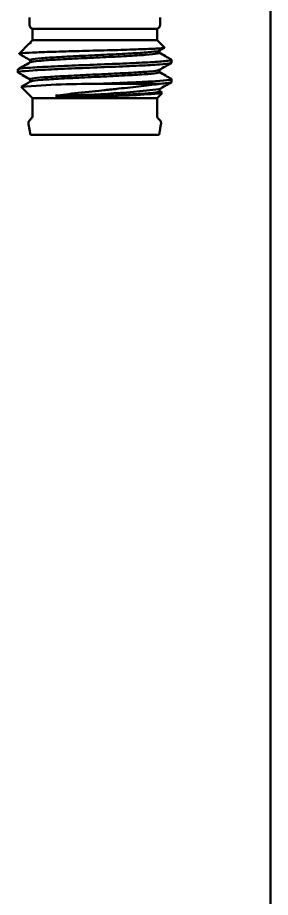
# Model space of a CAD drawing. Header units: millimetres. Extents: x 0 to 420, y 0 to 297.
# Drawn here: x 272.95 to 274.82, y 203.92 to 210.43 of the extents above; entities that cross this region are included whole.
import ezdxf

# ---------------------------------------------------------------- set-up
doc = ezdxf.new("R2010")
doc.units = ezdxf.units.MM
doc.header["$LTSCALE"] = 0.75
doc.layers.add('Visible', color=7, linetype='Continuous', lineweight=50)

msp = doc.modelspace()

# ---------------------------------------------------------------- linework, layer by layer
at = {"layer": 'Visible', "extrusion": (0, 1, 0)}
for p, q in [((274.8162, 251.56), (274.8162, 194.4171)), ((273.034, 210.4287), (273.034, 210.4287)), ((273.034, 210.3742), (273.034, 210.4287)), ((273.9997, 210.3742), (273.9997, 210.4287)), ((273.9783, 210.3466), (273.0554, 210.3466)), ((273.0554, 210.2609), (273.0554, 210.3466)), ((273.9783, 210.2609), (273.9783, 210.3466)), ((273.0554, 210.2609), (273.0382, 210.2436)), ((273.9783, 210.2609), (273.0554, 210.2609)), ((273.9783, 210.2609), (274.0321, 210.207)), ((273.0282, 210.2337), (272.9563, 210.1617)), ((273.0338, 210.2378), (273.0397, 210.2412)), ((273.0382, 210.2436), (273.0468, 210.2436)), ((273.0382, 210.2436), (273.0382, 210.2403)), ((273.9955, 210.185), (273.9955, 210.168)), ((273.0382, 210.1144), (273.0382, 210.0974)), ((274.0854, 210.0949), (274.0854, 210.1161)), ((272.9483, 210.0235), (272.9483, 210.0446)), ((273.9955, 210.0421), (273.9955, 210.0251)), ((273.0382, 209.9716), (273.0382, 209.9546)), ((274.0009, 209.9394), (273.5666, 209.9394)), ((274.0854, 209.9521), (274.0854, 209.9732)), ((273.0554, 209.8323), (272.9721, 209.9156)), ((273.9783, 209.8323), (274.0163, 209.8703)), ((273.9955, 209.8993), (273.9955, 209.8823)), ((273.9955, 209.8831), (274.0159, 209.8713)), ((273.9783, 209.8323), (273.0554, 209.8323)), ((273.0554, 209.7013), (273.0554, 209.8323)), ((273.5801, 209.8495), (273.2261, 209.8495)), ((273.9783, 209.7013), (273.9783, 209.8323)), ((273.047, 209.6811), (273.0352, 209.6692)), ((273.9866, 209.6811), (273.9985, 209.6692)), ((273.0268, 209.6453), (273.0268, 209.649)), ((273.04, 209.5609), (273.0272, 209.6408)), ((273.9937, 209.5609), (274.0065, 209.6408)), ((274.0068, 209.6453), (274.0068, 209.649)), ((273.9937, 209.5609), (273.04, 209.5609))]:
    msp.add_line(p, q, dxfattribs=at)
at = {"layer": 'Visible', "extrusion": (1e-16, 0, -1)}
for centre, radius, start, end in [((-273.0626, 210.3742), 0.0286, 284.47751, 0), ((-273.9711, 210.3742), 0.0286, 180, 255.52249), ((-273.5153, 203.3138), 6.6247, 85.29643, 90.44379), ((-273.1326, 217.8213), 7.97, 263.79548, 269.3283), ((-273.6199, 213.6275), 3.7775, 263.98165, 270.60339), ((-273.0268, 209.7013), 0.0286, 180, 225), ((-274.0068, 209.7013), 0.0286, 315, 0), ((-273.0554, 209.649), 0.0286, 0, 45), ((-273.0554, 209.6453), 0.0286, 350.91, 0), ((-273.9783, 209.649), 0.0286, 135, 180), ((-273.9783, 209.6453), 0.0286, 180, 189.09)]:
    msp.add_arc(centre, radius, start, end, dxfattribs=at)
at = {"layer": 'Visible'}
for points, knots in [([(274.0321, 210.207), (274.0327, 210.2064), (274.0318, 210.2057), (274.0221, 210.2033), (274.0022, 210.2014), (273.938, 210.1975), (273.8932, 210.1958), (273.7868, 210.192), (273.7264, 210.1901), (273.5936, 210.1863), (273.5224, 210.1845), (273.3828, 210.1808), (273.3157, 210.1789), (273.2227, 210.1761), (273.1929, 210.1752), (273.137, 210.1733), (273.1112, 210.1725), (273.0424, 210.1697), (273.0074, 210.1678), (272.9735, 210.165), (272.9654, 210.1641), (272.9566, 210.1623), (272.9553, 210.1616), (272.9566, 210.1608)], [1.299733, 1.299733, 1.299733, 1.299733, 1.38621, 1.38621, 1.63304, 1.63304, 1.891208, 1.891208, 2.14416, 2.14416, 2.408923, 2.408923, 2.667811, 2.667811, 2.800119, 2.800119, 2.934338, 2.934338, 3.199838, 3.199838, 3.335558, 3.335558, 3.456565, 3.456565, 3.456565, 3.456565]), ([(273.0468, 210.2436), (273.0413, 210.2416), (273.0368, 210.2395), (273.0312, 210.2362), (273.0295, 210.2349), (273.0282, 210.2337)], [-0.61504887, -0.61504887, -0.61504887, -0.61504887, -0.57735107, -0.57735107, -0.55237331, -0.55237331, -0.55237331, -0.55237331]), ([(273.9939, 210.1841), (273.9923, 210.1831), (273.9893, 210.1822), (273.9719, 210.1782), (273.9468, 210.1751), (273.8763, 210.1691), (273.832, 210.1664), (273.7282, 210.1605), (273.6695, 210.1574), (273.5473, 210.1515), (273.4851, 210.1488), (273.3631, 210.1428), (273.3045, 210.1397), (273.2008, 210.1338), (273.1565, 210.1311), (273.0863, 210.1252), (273.0614, 210.1221), (273.0416, 210.1175), (273.0382, 210.116), (273.0382, 210.1144)], [0.883514, 0.883514, 0.883514, 0.883514, 0.927083, 0.927083, 1.059328, 1.059328, 1.188748, 1.188748, 1.320885, 1.320885, 1.450403, 1.450403, 1.582433, 1.582433, 1.71206, 1.71206, 1.843983, 1.843983, 1.913923, 1.913923, 1.913923, 1.913923]), ([(273.0397, 210.0983), (273.0405, 210.0987), (273.0415, 210.0992), (273.0514, 210.1026), (273.0723, 210.1057), (273.1355, 210.1117), (273.1764, 210.1144), (273.2752, 210.1203), (273.3324, 210.1234), (273.4527, 210.1294), (273.5145, 210.1321), (273.6381, 210.138), (273.6987, 210.1411), (273.807, 210.1471), (273.8539, 210.1498), (273.9313, 210.1556), (273.9604, 210.1588), (273.9895, 210.1639), (273.9955, 210.1659), (273.9955, 210.168)], [3.681653, 3.681653, 3.681653, 3.681653, 3.70085, 3.70085, 3.833652, 3.833652, 3.962612, 3.962612, 4.095521, 4.095521, 4.224458, 4.224458, 4.357471, 4.357471, 4.486394, 4.486394, 4.619512, 4.619512, 4.711943, 4.711943, 4.711943, 4.711943]), ([(272.9496, 210.022), (272.9456, 210.0243), (272.9507, 210.0265), (272.9825, 210.0319), (273.0146, 210.035), (273.1022, 210.0409), (273.1563, 210.0436), (273.2817, 210.0496), (273.3519, 210.0526), (273.4977, 210.0585), (273.5718, 210.0613), (273.7159, 210.0672), (273.7844, 210.0703), (273.905, 210.0762), (273.9561, 210.0789), (274.0358, 210.0849), (274.0633, 210.088), (274.0824, 210.0923), (274.0854, 210.0936), (274.0854, 210.0949)], [-2.315874, -2.315874, -2.315874, -2.315874, -2.192819, -2.192819, -2.035414, -2.035414, -1.882221, -1.882221, -1.726078, -1.726078, -1.571833, -1.571833, -1.415565, -1.415565, -1.261484, -1.261484, -1.105089, -1.105089, -1.033997, -1.033997, -1.033997, -1.033997]), ([(272.9483, 210.0446), (272.9483, 210.0453), (272.949, 210.0459), (272.9572, 210.0496), (272.9788, 210.0527), (273.048, 210.0587), (273.094, 210.0615), (273.2071, 210.0673), (273.2738, 210.0704), (273.4151, 210.0764), (273.4881, 210.0792), (273.6359, 210.085), (273.7093, 210.0881), (273.8412, 210.0942), (273.899, 210.0969), (273.9961, 210.1027), (274.0336, 210.1058), (274.0798, 210.1119), (274.089, 210.1147), (274.0842, 210.1175), (274.0841, 210.1175), (274.0841, 210.1175)], [1.847905, 1.847905, 1.847905, 1.847905, 1.883499, 1.883499, 2.04197, 2.04197, 2.195025, 2.195025, 2.35361, 2.35361, 2.506694, 2.506694, 2.66539, 2.66539, 2.818509, 2.818509, 2.977314, 2.977314, 3.130475, 3.130475, 3.130843, 3.130843, 3.130843, 3.130843]), ([(273.9939, 210.0412), (273.9931, 210.0407), (273.9919, 210.0403), (273.9812, 210.0368), (273.9601, 210.0337), (273.8964, 210.0277), (273.8546, 210.025), (273.7553, 210.0191), (273.6985, 210.016), (273.5781, 210.01), (273.5155, 210.0073), (273.3921, 210.0014), (273.3324, 209.9984), (273.2244, 209.9923), (273.1771, 209.9896), (273.1007, 209.9837), (273.0724, 209.9807), (273.0441, 209.9756), (273.0382, 209.9736), (273.0382, 209.9716)], [2.9984, 2.9984, 2.9984, 2.9984, 3.020715, 3.020715, 3.152135, 3.152135, 3.282588, 3.282588, 3.413916, 3.413916, 3.54453, 3.54453, 3.675768, 3.675768, 3.806548, 3.806548, 3.937701, 3.937701, 4.02905, 4.02905, 4.02905, 4.02905]), ([(273.0397, 209.9555), (273.0413, 209.9564), (273.044, 209.9573), (273.0603, 209.9612), (273.0848, 209.9643), (273.1544, 209.9702), (273.1984, 209.9729), (273.3015, 209.9789), (273.36, 209.9819), (273.4819, 209.9879), (273.5441, 209.9906), (273.6664, 209.9965), (273.7252, 209.9996), (273.8295, 210.0056), (273.8742, 210.0083), (273.9453, 210.0142), (273.9707, 210.0173), (273.9917, 210.022), (273.9955, 210.0235), (273.9955, 210.0251)], [1.567639, 1.567639, 1.567639, 1.567639, 1.608133, 1.608133, 1.740198, 1.740198, 1.869675, 1.869675, 2.001634, 2.001634, 2.131221, 2.131221, 2.263073, 2.263073, 2.392779, 2.392779, 2.524526, 2.524526, 2.597611, 2.597611, 2.597611, 2.597611]), ([(274.0009, 209.9394), (273.9815, 209.9363), (273.9599, 209.9333), (273.9129, 209.9273), (273.8873, 209.9243), (273.8087, 209.9154), (273.7525, 209.9092), (273.6596, 209.8994), (273.6251, 209.8958), (273.5346, 209.8865), (273.466, 209.88), (273.3616, 209.8679), (273.3317, 209.8642), (273.2758, 209.8568), (273.2498, 209.8531), (273.2261, 209.8495)], [0.000001, 0.000001, 0.000001, 0.000001, 0.067943, 0.067943, 0.1359999, 0.1359999, 0.2615021, 0.2615021, 0.3334658, 0.3334658, 0.4485456, 0.4485456, 0.4974096, 0.4974096, 0.5457623, 0.5457623, 0.5457623, 0.5457623]), ([(273.5666, 209.9394), (273.6072, 209.941), (273.6473, 209.9427), (273.7255, 209.946), (273.7633, 209.9477), (273.8631, 209.9524), (273.9195, 209.9551), (274.0105, 209.961), (274.0442, 209.964), (274.0818, 209.9697), (274.0885, 209.9721), (274.0841, 209.9747)], [0.000001, 0.000001, 0.000001, 0.000001, 0.0856209, 0.0856209, 0.1720814, 0.1720814, 0.3273134, 0.3273134, 0.4828836, 0.4828836, 0.6191749, 0.6191749, 0.6191749, 0.6191749]), ([(274.0009, 209.9394), (274.0229, 209.9411), (274.0408, 209.9428), (274.068, 209.9463), (274.0772, 209.9479), (274.0842, 209.9504), (274.0854, 209.9513), (274.0854, 209.9521)], [-3.7644193, -3.7644193, -3.7644193, -3.7644193, -3.6764089, -3.6764089, -3.5889882, -3.5889882, -3.5441577, -3.5441577, -3.5441577, -3.5441577]), ([(273.5801, 209.8495), (273.6204, 209.8514), (273.6599, 209.8534), (273.7352, 209.8573), (273.7708, 209.8593), (273.8525, 209.8641), (273.8942, 209.8668), (273.9587, 209.8728), (273.9805, 209.8759), (273.9937, 209.8801), (273.9955, 209.8812), (273.9955, 209.8823)], [0, 0, 0, 0, 0.0855059, 0.0855059, 0.1710734, 0.1710734, 0.3000989, 0.3000989, 0.4327062, 0.4327062, 0.4836282, 0.4836282, 0.4836282, 0.4836282])]:
    msp.add_open_spline(points, degree=3, knots=knots, dxfattribs=at)
for points in [[(273.0397, 210.2412), (273.0411, 210.242), (273.0435, 210.2428), (273.0468, 210.2436)], [(274.0317, 210.206), (274.0191, 210.1987), (274.0065, 210.1914), (273.9939, 210.1841)], [(273.0382, 210.1136), (273.011, 210.1293), (272.9838, 210.145), (272.9566, 210.1608)], [(273.9955, 210.1689), (274.025, 210.1517), (274.0546, 210.1346), (274.0841, 210.1175)], [(272.9496, 210.0461), (272.9796, 210.0635), (273.0097, 210.0809), (273.0397, 210.0983)], [(274.0841, 210.0934), (274.0541, 210.0761), (274.024, 210.0586), (273.9939, 210.0412)], [(273.0382, 209.9707), (273.0087, 209.9878), (272.9791, 210.0049), (272.9496, 210.022)], [(273.9955, 210.026), (274.025, 210.0089), (274.0546, 209.9918), (274.0841, 209.9747)], [(272.9725, 209.9165), (272.9949, 209.9295), (273.0173, 209.9425), (273.0397, 209.9555)], [(274.0841, 209.9506), (274.0541, 209.9332), (274.024, 209.9158), (273.9939, 209.8984)]]:
    msp.add_open_spline(points, degree=3, dxfattribs=at)

doc.saveas('drawing.dxf')
